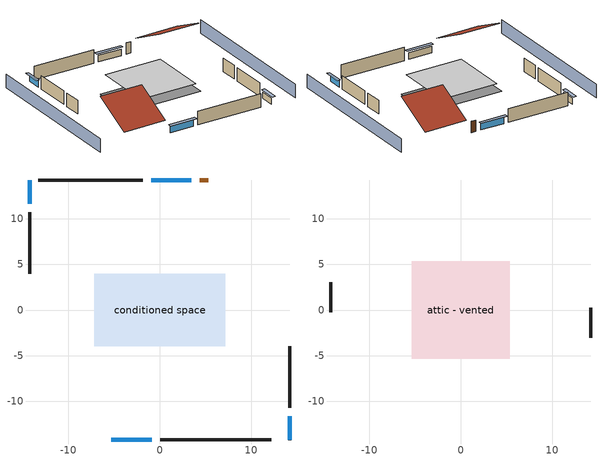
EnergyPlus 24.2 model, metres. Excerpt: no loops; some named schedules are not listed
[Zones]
conditioned space
 floor foundation (Slab1 construction): -7.17,-3.98 -7.17,3.98 7.17,3.98 7.17,-3.98 z0
 wall outside (AdiabaticWallConstruction 1): 5.31,14.22 4.39,14.22 z0:2.03
 wall outside (AdiabaticWallConstruction): -5.31,-14.22 -0.9,-14.22 / 3.46,14.22 -0.95,14.22 z0:1.19; -14.22,14.22 -14.22,11.64 / 14.22,-14.22 14.22,-11.64 z0:1.13
 wall outside (Wall1 construction): 0.03,-14.22 12.21,-14.22 z0:2.44
 wall outside (Wall2 construction): -14.22,10.71 -14.22,3.94 z0:2.44
 wall outside (Wall3 construction): -1.87,14.22 -13.29,14.22 z0:2.44
 wall outside (Wall4 construction): 14.22,-10.71 14.22,-3.94 z0:2.44
 window (WindowConstruction): -5.31,-14.22 -0.9,-14.22 z0:1.19
 window (WindowConstruction 1): -14.22,14.22 -14.22,11.64 z0:1.13
 window (WindowConstruction 2): 3.46,14.22 -0.94,14.22 z0:1.19
 window (WindowConstruction 3): 14.22,-14.22 14.22,-11.64 z0:1.13
 door (Door): 5.31,14.22 4.39,14.22 z0:2.03
attic - vented
 floor to conditioned space (Floor1 construction Reversed): -5.34,-5.34 -5.34,5.34 5.34,5.34 5.34,-5.34 z2.44
 wall outside (Wall5 construction): -14.22,3.01 -14.22,-0.24 z0:2.44
 wall outside (Wall6 construction): 14.22,-3.01 14.22,0.24 z0:2.44
 roof outside (Roof1 construction): -6.24,-14.22,2.44 -6.24,-7.08,6.01 -14.22,-7.08,6.01 -14.22,-14.22,2.44
 roof outside (Roof2 construction): 6.24,14.22,2.44 6.24,7.08,6.01 14.22,7.08,6.01 14.22,14.22,2.44
shading: -18.79,14.22 -18.79,-14.22 / 18.79,-14.22 18.79,14.22 z0:2.44; -0.59,-14.22 -5.61,-14.22 -5.61,-14.83 -0.59,-14.83 z1.49; -14.22,11.34 -14.22,14.53 -14.83,14.53 -14.83,11.34 z1.43; -1.25,14.22 3.77,14.22 3.77,14.83 -1.25,14.83 z1.49; 14.22,-11.34 14.22,-14.53 14.83,-14.53 14.83,-11.34 z1.43
[Building]
Building 1: Terrain=Suburbs
[Site:Location]
Portland Intl Arpt_OR: Latitude {deg}=45.59; Longitude {deg}=-122.6; Time Zone {hr}=-8; Elevation {m}=33; Keep Site Location Information=Yes
[Site:GroundTemperature:Shallow]
10.2558, 8.96328, 8.85977, 9.47314, 11.9355, 14.3863, 16.5111, 17.8571, 17.9714, 16.8767, 14.8061, 12.4304
[Site:WaterMainsTemperature]
Calculation Method=Schedule; Temperature Schedule=mains temperature schedule
[Material] Roughness=Rough; Thermal Absorptance=0.9
Name | Thickness {m} | Conductivity {W/m-K} | Density {kg/m3} | Specific Heat {J/kg-K} | Solar Absorptance | Visible Absorptance
asphalt or fiberglass shingles | 0.00635 | 0.162714 | 1121.4 | 1465.45 | 0.85 | 0.85
ceiling loosefill ins | 0.0846667 | 0.0480833 | 16.02 | 1046.75 | 0.7 | 0.7
ceiling stud and cavity | 0.1397 | 0.0920385 | 65.682 | 1177.47 | 0.7 | 0.7
concrete 4.0 in. | 0.1016 | 1.803125 | 2242.8 | 837.4 | 0.7 | 0.7
door material | 0.04445 | 0.0612267 | 512.64 | 1214.23 | 0.7 | 0.7
floor covering | 0.0127 | 0.0450781 | 54.468 | 1339.84 | 0.9 | 0.9
furniture material conditioned space 1 | 0.1524 | 0.115458 | 640.8 | 1214.23 | 0.6 | 0.6
gypsum board | 0.0127 | 0.160291 | 801 | 837.4 | 0.6 | 0.6
osb sheathing 0.5 in. | 0.0127 | 0.115458 | 512.64 | 1214.23 | 0.6 | 0.6
osb sheathing 0.5 in. 1 | 0.0127 | 0.115458 | 512.64 | 1214.23 | 0.7 | 0.7
roof rigid ins | 0.00281632 | 0.029427 | 32.04 | 1214.23 | 0.7 | 0.7
wall rigid ins | 0.512978 | 0.029427 | 32.04 | 1214.23 | 0.7 | 0.7
wall stud and cavity | 0.1397 | 0.550994 | 139.0536 | 1170.24 | 0.7 | 0.7
wall stud and cavity 1 | 0.1397 | 0.727959 | 139.0536 | 1170.24 | 0.6 | 0.6
wall stud and cavity 2 | 0.0889 | 0.380278 | 52.3479 | 1209.89 | 0.7 | 0.7
wall stud and cavity 3 | 0.0889 | 0.391764 | 83.0341 | 1211.67 | 0.7 | 0.7
wood siding | 0.0254 | 0.102417 | 544.68 | 1172.36 | 0.85 | 0.85
wood siding 1; wood siding 2 | 0.0254 | 0.102417 | 544.68 | 1172.36 | 0.7 | 0.7
[WindowMaterial:SimpleGlazingSystem]
WindowMaterial: U-Factor {W/m2-K}=4.76952; Solar Heat Gain Coefficient=0.63
[Construction]
AdiabaticWallConstruction: wood siding 1, wall rigid ins, wall stud and cavity 2, gypsum board
AdiabaticWallConstruction 1: wood siding 2, wall rigid ins, wall stud and cavity 2, gypsum board
Door: door material
Floor1 construction Reversed: gypsum board, ceiling stud and cavity, ceiling loosefill ins
furniture construction conditioned space 1: furniture material conditioned space 1
PartitionWallConstruction: gypsum board, wall stud and cavity 3, gypsum board
Roof1 construction; Roof2 construction: asphalt or fiberglass shingles, roof rigid ins, osb sheathing 0.5 in.
Slab1 construction: concrete 4.0 in., floor covering
Wall1 construction; Wall2 construction; Wall3 construction; Wall4 construction: wood siding, osb sheathing 0.5 in. 1, wall stud and cavity, gypsum board
Wall5 construction; Wall6 construction: wood siding, osb sheathing 0.5 in. 1, wall stud and cavity 1
WindowConstruction; WindowConstruction 1; WindowConstruction 2; WindowConstruction 3: WindowMaterial
[Zone] Multiplier=1; Part of Total Floor Area=Yes
Name | Volume {m3}
attic - vented | 90.8252
conditioned space | 278.185
[Space]
Name | Zone | Volume {m3}
attic - vented 1 | attic - vented | 90.8252
conditioned space 1 | conditioned space | 278.185
[ZoneInfiltration:EffectiveLeakageArea]
infil attic - vented 1: Zone or Space=attic - vented 1; Schedule=Always On Discrete; Effective Air Leakage Area {cm2}=3802.45; Stack Coefficient=0.000166082; Wind Coefficient=3.43841e-05
[ZoneMixing]
whole house fan mix: Zone or Space=attic - vented; Schedule=Always On Continuous; Design Flow Rate Calculation Method=Flow/Zone; Design Flow Rate {m3/s}=0; Source Zone or Space=conditioned space
[SurfaceProperty:ExposedFoundationPerimeter]
Slab1: Exposed Perimeter Calculation Method=TotalExposedPerimeter; Total Exposed Perimeter {m}=44.59224
[SurfaceProperty:IncidentSolarMultiplier] Incident Solar Multiplier=1; Incident Solar Multiplier Schedule=trans schedule winter=0.85 summer=0.7
Window1; Window2; Window3; Window4
[InternalMass] Zone or ZoneList=conditioned space; Space or SpaceList=conditioned space 1
Name | Construction | Surface Area {m2}
furniture mass conditioned space 1 | furniture construction conditioned space 1 | 45.63397
partition wall mass | PartitionWallConstruction | 114.085
[Lights]
interior lighting: Zone or ZoneList or Space or SpaceList=conditioned space 1; Schedule=lighting_interior; Design Level Calculation Method=LightingLevel; Lighting Level {W}=169.692; Return Air Fraction=0; Fraction Radiant=0.6; Fraction Visible=0.2; Fraction Replaceable=1
[People]
occupants: Zone or ZoneList or Space or SpaceList=conditioned space 1; Number of People Schedule=occupants; Number of People Calculation Method=People; Number of People=5; Fraction Radiant=0.314171; Sensible Heat Fraction=0.56303; Activity Level Schedule=occupants activity schedule; Carbon Dioxide Generation Rate {m3/s-W}=0; Enable ASHRAE 55 Comfort Warnings=No; Mean Radiant Temperature Calculation Type=EnclosureAveraged
[ElectricEquipment] Zone or ZoneList or Space or SpaceList=conditioned space 1; Design Level Calculation Method=EquipmentLevel
Name | Schedule | Design Level {W} | Fraction Latent | Fraction Radiant | Fraction Lost
ceiling fan | ceiling_fan | 18.9618 | 0 | 0.558 | 0
clothes dryer | clothes_dryer | 2811.73 | 0.015 | 0.081 | 0.85
clothes washer | clothes_washer | 155.643 | 0.03 | 0.162 | 0.7
cooking range | cooking_range | 66.1106 | 0.16 | 0.384 | 0.2
dishwasher | dishwasher | 203.79 | 0.3 | 0.18 | 0.4
fridge | fridge schedule | 52.0548 | 0 | 0.6 | 0
mech vent bath fan 0 | mech vent bath fan 0 schedule | 30 | 0 | 0 | 1
mech vent house fan | mech vent house fan schedule | 0 | 0 | 0 | 1
mech vent house fan cfis | mech vent house fan cfis schedule | 0 | 0 | 0 | 0
mech vent range fan 0 | mech vent range fan 0 schedule | 30 | 0 | 0 | 1
misc plug loads | plug_loads_other | 207.296 | 0.021 | 0.558 | 0.049
misc tv | plug_loads_tv | 259.961 | 0 | 0.6 | 0
whole house fan | Always On Discrete | 0 | 0 | 0 | 1
[OtherEquipment] Zone or ZoneList or Space or SpaceList=conditioned space 1; Design Level Calculation Method=EquipmentLevel
Name | Fuel Type | Schedule | Design Level {W} | Fraction Latent | Fraction Radiant | Fraction Lost
clothes dryer 1 | Electricity | clothes_dryer | 0 | 0.015 | 0.081 | 0.85
cooking range 1 | NaturalGas | cooking_range | 1937.51 | 0.16 | 0.384 | 0.2
general water use latent | None | general water use schedule | 99.529 | 1 | 0 | 0
general water use sensible | None | general water use schedule | -98.09 | 0 | 0.6 | 0
mech vent house fan latent load; water heater lat | None | Always On Discrete | 0 | 1 | 0 | 0
mech vent house fan sensible load; water heater sens | None | Always On Discrete | 0 | 0 | 0 | 0
water heater energy adjustment1 | Electricity | Always On Discrete | 0.01 | 0 | 0 | 1
[ZoneInfiltration:DesignFlowRate] Zone or ZoneList or Space or SpaceList=conditioned space 1; Schedule=Always On Discrete; Design Flow Rate Calculation Method=Flow/Zone; Design Flow Rate {m3/s}=0
infil flow; natural vent flow; whole house fan flow
[AvailabilityManager:Scheduled]
mini split heat pump airloop Availability Manager: Schedule=Always On Discrete
[WaterUse:Equipment]
dishwasher: Peak Flow Rate {m3/s}=3.20174e-06; Flow Rate Fraction Schedule=hot_water_dishwasher
[Foundation:Kiva]
Foundation Kiva 1: Initial Indoor Air Temperature {C}=18.8889; Wall Height Above Grade {m}=0.1016; Wall Depth Below Slab {m}=0.2032
[Foundation:Kiva:Settings]
Soil Conductivity {W/m-K}=1.3848; Soil Density {kg/m3}=1842.3; Soil Specific Heat {J/kg-K}=418.7; Ground Solar Absorptivity=0.9; Ground Thermal Absorptivity=0.9; Ground Surface Roughness {m}=0.03; Far-Field Width {m}=40; Deep-Ground Boundary Condition=ZeroFlux; Deep-Ground Depth {m}=40; Minimum Cell Dimension {m}=0.2; Maximum Cell Growth Coefficient=3; Simulation Timestep=Timestep
[Exterior:Lights]
exterior lighting: Schedule=exterior lighting schedule; Design Level {W}=6.19068
[EnergyManagementSystem:GlobalVariable]
infil_program_Qfan
infil_program_Qinf
mini_split_heat_pump_airloop_Fan_RTF
natural_vent_program_Qnv
natural_vent_program_Qwhf
[EnergyManagementSystem:Sensor]
Name | Output:Variable or Output:Meter Index Key | Output:Variable or Output:Meter
airflow_gain | infil flow | Infiltration Sensible Heat Gain Energy
airflow_gain_1 | natural vent flow | Infiltration Sensible Heat Gain Energy
airflow_gain_2 | whole house fan flow | Infiltration Sensible Heat Gain Energy
airflow_loss | infil flow | Infiltration Sensible Heat Loss Energy
airflow_loss_1 | natural vent flow | Infiltration Sensible Heat Loss Energy
airflow_loss_2 | whole house fan flow | Infiltration Sensible Heat Loss Energy
clg_load_cond |  | Cooling:EnergyTransfer:Zone:CONDITIONED SPACE
clg_sp_s; clg_sp_s_1 | cooling setpoint | Schedule Value
clothes_dryer_exhaust_0_sch_s | clothes_dryer | Schedule Value
cool_season | cooling season schedule | Schedule Value
htg_load_cond |  | Heating:EnergyTransfer:Zone:CONDITIONED SPACE
htg_sp_s; htg_sp_s_1 | heating setpoint | Schedule Value
ig_ee_conv | ceiling fan | Electric Equipment Convective Heating Energy
ig_ee_conv_1 | clothes dryer | Electric Equipment Convective Heating Energy
ig_ee_conv_3 | cooking range | Electric Equipment Convective Heating Energy
ig_ee_conv_4 | dishwasher | Electric Equipment Convective Heating Energy
ig_ee_conv_5 | fridge | Electric Equipment Convective Heating Energy
ig_ee_conv_6 | misc plug loads | Electric Equipment Convective Heating Energy
ig_ee_conv_7 | misc tv | Electric Equipment Convective Heating Energy
ig_ee_conv_8 | whole house fan | Electric Equipment Convective Heating Energy
ig_ee_rad | ceiling fan | Electric Equipment Radiant Heating Energy
ig_ee_rad_1 | clothes dryer | Electric Equipment Radiant Heating Energy
ig_ee_rad_3 | cooking range | Electric Equipment Radiant Heating Energy
ig_ee_rad_4 | dishwasher | Electric Equipment Radiant Heating Energy
ig_ee_rad_5 | fridge | Electric Equipment Radiant Heating Energy
ig_ee_rad_6 | misc plug loads | Electric Equipment Radiant Heating Energy
ig_ee_rad_7 | misc tv | Electric Equipment Radiant Heating Energy
ig_ee_rad_8 | whole house fan | Electric Equipment Radiant Heating Energy
ig_lgt_conv | interior lighting | Lights Convective Heating Energy
ig_lgt_rad | interior lighting | Lights Radiant Heating Energy
ig_lgt_vis | interior lighting | Lights Visible Radiation Heating Energy
ig_oe_conv | clothes dryer 1 | Other Equipment Convective Heating Energy
ig_oe_conv_1 | cooking range 1 | Other Equipment Convective Heating Energy
ig_oe_conv_2 | general water use latent | Other Equipment Convective Heating Energy
ig_oe_conv_3 | general water use sensible | Other Equipment Convective Heating Energy
ig_oe_conv_4 | water heater energy adjustment1 | Other Equipment Convective Heating Energy
ig_oe_conv_5 | water heater lat | Other Equipment Convective Heating Energy
ig_oe_conv_6 | water heater sens | Other Equipment Convective Heating Energy
ig_oe_rad | clothes dryer 1 | Other Equipment Radiant Heating Energy
ig_oe_rad_1 | cooking range 1 | Other Equipment Radiant Heating Energy
ig_oe_rad_2 | general water use latent | Other Equipment Radiant Heating Energy
ig_oe_rad_3 | general water use sensible | Other Equipment Radiant Heating Energy
ig_oe_rad_4 | water heater energy adjustment1 | Other Equipment Radiant Heating Energy
ig_oe_rad_5 | water heater lat | Other Equipment Radiant Heating Energy
ig_oe_rad_6 | water heater sens | Other Equipment Radiant Heating Energy
ig_ppl_conv | occupants | People Convective Heating Energy
ig_ppl_rad | occupants | People Radiant Heating Energy
im_conv | furniture mass conditioned space 1 | Surface Inside Face Convection Heat Gain Energy
im_conv_1 | partition wall mass | Surface Inside Face Convection Heat Gain Energy
im_ig | furniture mass conditioned space 1 | Surface Inside Face Internal Gains Radiation Heat Gain Energy
im_ig_1 | partition wall mass | Surface Inside Face Internal Gains Radiation Heat Gain Energy
im_lgt | furniture mass conditioned space 1 | Surface Inside Face Lights Radiation Heat Gain Energy
im_lgt_1 | partition wall mass | Surface Inside Face Lights Radiation Heat Gain Energy
im_sol | furniture mass conditioned space 1 | Surface Inside Face Solar Radiation Heat Gain Energy
im_sol_1 | partition wall mass | Surface Inside Face Solar Radiation Heat Gain Energy
im_surf | furniture mass conditioned space 1 | Surface Inside Face Net Surface Thermal Radiation Heat Gain Energy
im_surf_1 | partition wall mass | Surface Inside Face Net Surface Thermal Radiation Heat Gain Energy
mech_vent_bath_fan_0_sch_s | mech vent bath fan 0 schedule | Schedule Value
mech_vent_range_fan_0_sch_s | mech vent range fan 0 schedule | Schedule Value
mv_conv | mech vent bath fan 0 | Electric Equipment Convective Heating Energy
mv_conv_1 | mech vent house fan | Electric Equipment Convective Heating Energy
mv_conv_2 | mech vent house fan cfis | Electric Equipment Convective Heating Energy
mv_conv_3 | mech vent range fan 0 | Electric Equipment Convective Heating Energy
mv_conv_4 | mech vent house fan latent load | Other Equipment Convective Heating Energy
mv_conv_5 | mech vent house fan sensible load | Other Equipment Convective Heating Energy
mv_rad | mech vent bath fan 0 | Electric Equipment Radiant Heating Energy
mv_rad_1 | mech vent house fan | Electric Equipment Radiant Heating Energy
mv_rad_2 | mech vent house fan cfis | Electric Equipment Radiant Heating Energy
mv_rad_3 | mech vent range fan 0 | Electric Equipment Radiant Heating Energy
mv_rad_4 | mech vent house fan latent load | Other Equipment Radiant Heating Energy
mv_rad_5 | mech vent house fan sensible load | Other Equipment Radiant Heating Energy
natural_vent_s | natural vent schedule | Schedule Value
out_pb_s |  | Site Outdoor Air Barometric Pressure
out_wt_s |  | Site Outdoor Air Humidity Ratio
site_vw_s |  | Site Wind Speed
ss_back_out | Window1 | Surface Window Shortwave from Zone Back Out Window Heat Transfer Rate
ss_back_out_1 | Window2 | Surface Window Shortwave from Zone Back Out Window Heat Transfer Rate
ss_back_out_2 | Window3 | Surface Window Shortwave from Zone Back Out Window Heat Transfer Rate
ss_back_out_3 | Window4 | Surface Window Shortwave from Zone Back Out Window Heat Transfer Rate
ss_conv | Door1 | Surface Inside Face Convection Heat Gain Energy
ss_conv_1 | Window1 | Surface Inside Face Convection Heat Gain Energy
ss_conv_2 | Window2 | Surface Inside Face Convection Heat Gain Energy
ss_conv_3 | Window3 | Surface Inside Face Convection Heat Gain Energy
ss_conv_4 | Window4 | Surface Inside Face Convection Heat Gain Energy
ss_ig | Door1 | Surface Inside Face Internal Gains Radiation Heat Gain Energy
ss_ig_1 | Window1 | Surface Inside Face Internal Gains Radiation Heat Gain Energy
ss_ig_2 | Window2 | Surface Inside Face Internal Gains Radiation Heat Gain Energy
ss_ig_3 | Window3 | Surface Inside Face Internal Gains Radiation Heat Gain Energy
ss_ig_4 | Window4 | Surface Inside Face Internal Gains Radiation Heat Gain Energy
ss_lgt | Door1 | Surface Inside Face Lights Radiation Heat Gain Energy
ss_sol | Door1 | Surface Inside Face Solar Radiation Heat Gain Energy
ss_surf | Door1 | Surface Inside Face Net Surface Thermal Radiation Heat Gain Energy
ss_surf_1 | Window1 | Surface Inside Face Net Surface Thermal Radiation Heat Gain Energy
ss_surf_2 | Window2 | Surface Inside Face Net Surface Thermal Radiation Heat Gain Energy
ss_surf_3 | Window3 | Surface Inside Face Net Surface Thermal Radiation Heat Gain Energy
ss_surf_4 | Window4 | Surface Inside Face Net Surface Thermal Radiation Heat Gain Energy
ss_trans_in | Window1 | Surface Window Transmitted Solar Radiation Rate
ss_trans_in_1 | Window2 | Surface Window Transmitted Solar Radiation Rate
ss_trans_in_2 | Window3 | Surface Window Transmitted Solar Radiation Rate
ss_trans_in_3 | Window4 | Surface Window Transmitted Solar Radiation Rate
ss_trans_out | Window1 | Surface Inside Face Initial Transmitted Diffuse Transmitted Out Window Solar Radiation Rate
ss_trans_out_1 | Window2 | Surface Inside Face Initial Transmitted Diffuse Transmitted Out Window Solar Radiation Rate
ss_trans_out_2 | Window3 | Surface Inside Face Initial Transmitted Diffuse Transmitted Out Window Solar Radiation Rate
ss_trans_out_3 | Window4 | Surface Inside Face Initial Transmitted Diffuse Transmitted Out Window Solar Radiation Rate
s_conv | Floor1 | Surface Inside Face Convection Heat Gain Energy
s_conv_1 | Slab1 | Surface Inside Face Convection Heat Gain Energy
s_conv_2 | Wall1 | Surface Inside Face Convection Heat Gain Energy
s_conv_3 | Wall2 | Surface Inside Face Convection Heat Gain Energy
s_conv_4 | Wall3 | Surface Inside Face Convection Heat Gain Energy
s_conv_5 | Wall4 | Surface Inside Face Convection Heat Gain Energy
s_ig | Floor1 | Surface Inside Face Internal Gains Radiation Heat Gain Energy
s_ig_1 | Slab1 | Surface Inside Face Internal Gains Radiation Heat Gain Energy
s_ig_2 | Wall1 | Surface Inside Face Internal Gains Radiation Heat Gain Energy
s_ig_3 | Wall2 | Surface Inside Face Internal Gains Radiation Heat Gain Energy
s_ig_4 | Wall3 | Surface Inside Face Internal Gains Radiation Heat Gain Energy
s_ig_5 | Wall4 | Surface Inside Face Internal Gains Radiation Heat Gain Energy
s_lgt | Floor1 | Surface Inside Face Lights Radiation Heat Gain Energy
s_lgt_1 | Slab1 | Surface Inside Face Lights Radiation Heat Gain Energy
s_lgt_2 | Wall1 | Surface Inside Face Lights Radiation Heat Gain Energy
s_lgt_3 | Wall2 | Surface Inside Face Lights Radiation Heat Gain Energy
s_lgt_4 | Wall3 | Surface Inside Face Lights Radiation Heat Gain Energy
s_lgt_5 | Wall4 | Surface Inside Face Lights Radiation Heat Gain Energy
s_sol | Floor1 | Surface Inside Face Solar Radiation Heat Gain Energy
s_sol_1 | Slab1 | Surface Inside Face Solar Radiation Heat Gain Energy
s_sol_2 | Wall1 | Surface Inside Face Solar Radiation Heat Gain Energy
s_sol_3 | Wall2 | Surface Inside Face Solar Radiation Heat Gain Energy
s_sol_4 | Wall3 | Surface Inside Face Solar Radiation Heat Gain Energy
s_sol_5 | Wall4 | Surface Inside Face Solar Radiation Heat Gain Energy
s_surf | Floor1 | Surface Inside Face Net Surface Thermal Radiation Heat Gain Energy
s_surf_1 | Slab1 | Surface Inside Face Net Surface Thermal Radiation Heat Gain Energy
s_surf_2 | Wall1 | Surface Inside Face Net Surface Thermal Radiation Heat Gain Energy
s_surf_3 | Wall2 | Surface Inside Face Net Surface Thermal Radiation Heat Gain Energy
s_surf_4 | Wall3 | Surface Inside Face Net Surface Thermal Radiation Heat Gain Energy
s_surf_5 | Wall4 | Surface Inside Face Net Surface Thermal Radiation Heat Gain Energy
water_heater_T_set | water heater setpoint | Schedule Value
[EnergyManagementSystem:Actuator]
Name | Actuated Component Unique | Actuated Component Type | Actuated Component Control Type
fridge_schedule_act | fridge schedule | Schedule:Constant | Schedule Value
infil_flow_act | infil flow | Zone Infiltration | Air Exchange Flow Rate
mech_vent_house_fan_cfis_act | mech vent house fan cfis | ElectricEquipment | Electricity Rate
mech_vent_house_fan_latent_load_act | mech vent house fan latent load | OtherEquipment | Power Level
mech_vent_house_fan_sensible_load_act | mech vent house fan sensible load | OtherEquipment | Power Level
natural_vent_flow_act | natural vent flow | Zone Infiltration | Air Exchange Flow Rate
water_heater_HPWHSchedOverride | water heater setpoint | Schedule:Constant | Schedule Value
water_heater_hpwh_ec_adj_act | water heater energy adjustment1 | OtherEquipment | Power Level
water_heater_lat_act | water heater lat | OtherEquipment | Power Level
water_heater_LESchedOverride | water heater BottomElementSetpoint | Schedule:Constant | Schedule Value
water_heater_sens_act | water heater sens | OtherEquipment | Power Level
water_heater_UESchedOverride | water heater TopElementSetpoint | Schedule:Constant | Schedule Value
whole_house_fan_act | whole house fan | ElectricEquipment | Electricity Rate
whole_house_fan_flow_act | whole house fan flow | Zone Infiltration | Air Exchange Flow Rate
whole_house_fan_mix_act | whole house fan mix | ZoneMixing | Air Exchange Flow Rate
